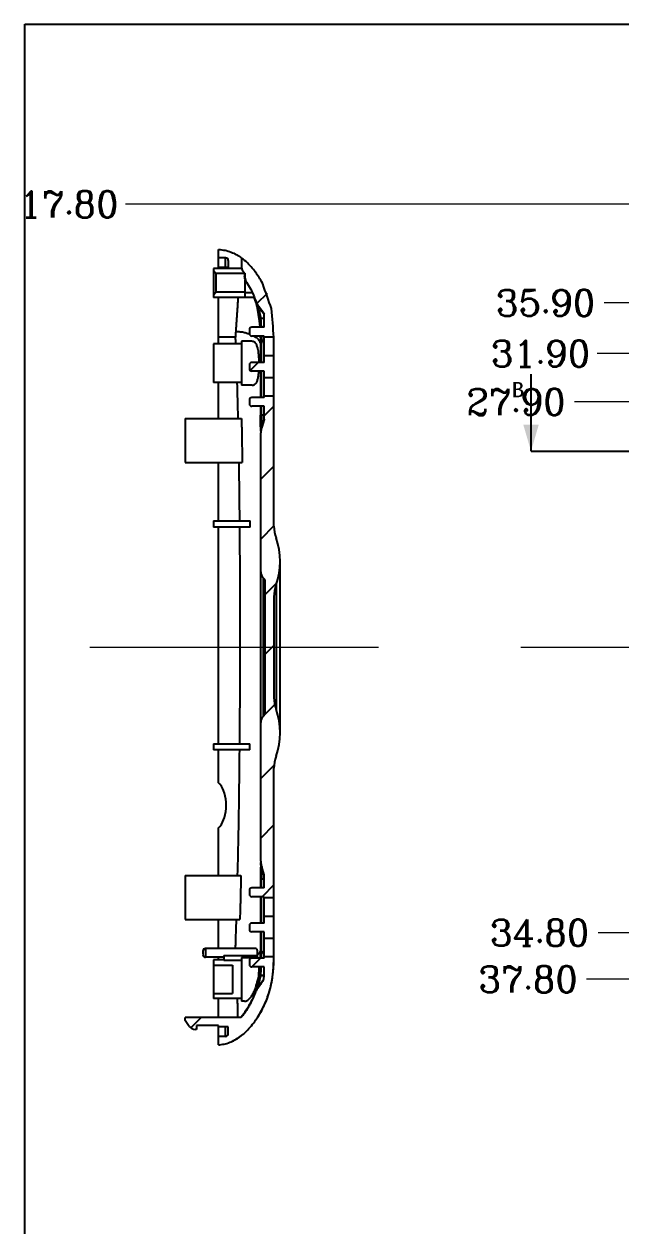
# Model space of a CAD drawing. Header units: millimetres. Extents: x -3610 to -2795, y 672 to 1276.
# Drawn here: x -3129.3 to -3061.4, y 790.9 to 927.7 of the extents above; entities that cross this region are included whole.
import ezdxf
from ezdxf.enums import TextEntityAlignment as Align

# ---------------------------------------------------------------- set-up
doc = ezdxf.new("R2010")
doc.units = ezdxf.units.MM
doc.header["$MEASUREMENT"] = 0
doc.linetypes.add('CENTER', pattern=[50.8, 31.75, -6.35, 6.35, -6.35])
doc.layers.add('DEFAULT_1', color=7, linetype='CENTER')
doc.layers.add('dim', color=7, linetype='Continuous')
doc.layers.add('moldbase', color=7, linetype='Continuous', lineweight=20)
doc.styles.add('ROMANC', font='romanc.shx', dxfattribs={"bigfont": 'gbcbig.shx'})
doc.styles.add('TEXTSTYLE_0', font='txt', dxfattribs={"width": 0.8})
doc.dimstyles.new('YanXiu', dxfattribs={"dimtxt": 3, "dimasz": 2.2, "dimexe": 0.66, "dimexo": 0.66, "dimgap": 0.66, "dimtad": 0, "dimzin": 1, "dimdsep": 46, "dimtxsty": 'ROMANC', "dimcen": 0, "dimclrd": 256, "dimclre": 3, "dimclrt": 3, "dimazin": 0, "dimtfac": 1, "dimtofl": 0, "dimtmove": 0, "dimatfit": 3, "dimfxl": 0, "dimlwd": 5, "dimlwe": 5, "dimarcsym": 0})

# ---------------------------------------------------------------- blocks, each defined once
blk = doc.blocks.new('*D12')
at = {"layer": 'Defpoints', "color": 0, "transparency": 16777216}
for p in [(-1570.52, -1425.93), (-1532.3, -1425.93), (-1542.3, -1453.83)]:
    blk.add_point(p, dxfattribs=at)
at = {"layer": 'dim', "color": 3, "lineweight": 5, "transparency": 16777216}
blk.add_line((-1532.96, -1425.93), (-1570.52, -1425.93), dxfattribs=at)
at = {"layer": 'dim', "color": 3, "transparency": 16777216, "insert": (-1577.18, -1425.93), "char_height": 3, "attachment_point": 5, "style": 'ROMANC'}
blk.add_mtext('27.90', dxfattribs=at)
blk = doc.blocks.new('*D13')
at = {"layer": 'Defpoints', "color": 0, "transparency": 16777216}
for p in [(-1567.95, -1420.43), (-1531.3, -1421.93), (-1542.3, -1453.83)]:
    blk.add_point(p, dxfattribs=at)
at = {"layer": 'dim', "color": 3, "lineweight": 5, "transparency": 16777216}
for p, q in [((-1563.55, -1420.43), (-1567.95, -1420.43)), ((-1559.15, -1421.93), (-1563.55, -1420.43)), ((-1531.96, -1421.93), (-1559.15, -1421.93))]:
    blk.add_line(p, q, dxfattribs=at)
at = {"layer": 'dim', "color": 3, "transparency": 16777216, "insert": (-1574.39, -1420.43), "char_height": 3, "attachment_point": 5, "style": 'ROMANC'}
blk.add_mtext('31.90', dxfattribs=at)
blk = doc.blocks.new('*D14')
at = {"layer": 'Defpoints', "color": 0, "transparency": 16777216}
for p in [(-1567.15, -1414.67), (-1532.3, -1417.93), (-1542.3, -1453.83)]:
    blk.add_point(p, dxfattribs=at)
at = {"layer": 'dim', "color": 3, "lineweight": 5, "transparency": 16777216}
for p, q in [((-1562.75, -1414.67), (-1567.15, -1414.67)), ((-1558.35, -1417.93), (-1562.75, -1414.67)), ((-1532.96, -1417.93), (-1558.35, -1417.93))]:
    blk.add_line(p, q, dxfattribs=at)
at = {"layer": 'dim', "color": 3, "transparency": 16777216, "insert": (-1573.81, -1414.67), "char_height": 3, "attachment_point": 5, "style": 'ROMANC'}
blk.add_mtext('35.90', dxfattribs=at)
blk = doc.blocks.new('*D15')
at = {"layer": 'Defpoints', "color": 0, "transparency": 16777216}
for p in [(-1542.3, -1453.83), (-1569.14, -1491.63), (-1558.8, -1491.63)]:
    blk.add_point(p, dxfattribs=at)
at = {"layer": 'dim', "color": 3, "lineweight": 5, "transparency": 16777216}
blk.add_line((-1559.46, -1491.63), (-1569.14, -1491.63), dxfattribs=at)
at = {"layer": 'dim', "color": 3, "transparency": 16777216, "insert": (-1575.8, -1491.63), "char_height": 3, "attachment_point": 5, "style": 'ROMANC'}
blk.add_mtext('37.80', dxfattribs=at)
blk = doc.blocks.new('*D16')
at = {"layer": 'Defpoints', "color": 0, "transparency": 16777216}
for p in [(-1542.3, -1453.83), (-1567.83, -1486.34), (-1558.8, -1488.63)]:
    blk.add_point(p, dxfattribs=at)
at = {"layer": 'dim', "color": 3, "lineweight": 5, "transparency": 16777216}
for p, q in [((-1563.43, -1486.34), (-1567.83, -1486.34)), ((-1563.2, -1488.63), (-1563.43, -1486.34)), ((-1559.46, -1488.63), (-1563.2, -1488.63))]:
    blk.add_line(p, q, dxfattribs=at)
at = {"layer": 'dim', "color": 3, "transparency": 16777216, "insert": (-1574.49, -1486.34), "char_height": 3, "attachment_point": 5, "style": 'ROMANC'}
blk.add_mtext('34.80', dxfattribs=at)
blk = doc.blocks.new('*D29')
at = {"layer": 'Defpoints', "color": 0, "transparency": 16777216}
for p in [(-1414.55, -1403.44), (-1414.55, -1416.13), (-1432.35, -1421.53)]:
    blk.add_point(p, dxfattribs=at)
at = {"layer": 'dim', "color": 3, "lineweight": 5, "transparency": 16777216}
for p, q in [((-1432.35, -1420.87), (-1432.35, -1402.78)), ((-1414.55, -1415.47), (-1414.55, -1402.78))]:
    blk.add_line(p, q, dxfattribs=at)
at = {"layer": 'dim', "lineweight": 5, "transparency": 16777216}
for p, q in [((-1432.35, -1403.44), (-1621.62, -1403.44)), ((-1416.75, -1403.44), (-1430.15, -1403.44))]:
    blk.add_line(p, q, dxfattribs=at)
at = {"layer": 'dim', "transparency": 16777216}
for points in [[(-1430.15, -1403.07), (-1430.15, -1403.8), (-1432.35, -1403.44)], [(-1416.75, -1403.07), (-1416.75, -1403.8), (-1414.55, -1403.44)]]:
    blk.add_solid(points, dxfattribs=at)
at = {"layer": 'dim', "color": 3, "transparency": 16777216, "insert": (-1628.07, -1403.44), "char_height": 3, "attachment_point": 5, "style": 'ROMANC'}
blk.add_mtext('17.80', dxfattribs=at)

msp = doc.modelspace()

# ---------------------------------------------------------------- linework, layer by layer
at = {"color": 7, "linetype": 'Continuous'}
for p, q in [((-3107.184, 899.909), (-3107.184, 902.059)), ((-3106.384, 901.109), (-3107.184, 901.109)), ((-3106.084, 900.009), (-3107.184, 900.009)), ((-3106.384, 900.009), (-3106.384, 901.109)), ((-3106.084, 900.809), (-3106.084, 900.009)), ((-3104.534, 899.912), (-3104.534, 901.068)), ((-3104.534, 899.909), (-3107.784, 899.909)), ((-3107.784, 899.909), (-3107.784, 896.609)), ((-3107.484, 899.309), (-3107.784, 899.609)), ((-3104.184, 899.309), (-3107.484, 899.309)), ((-3107.484, 899.309), (-3107.484, 897.209)), ((-3104.184, 899.359), (-3104.387, 899.563)), ((-3104.253, 899.309), (-3104.253, 899.001)), ((-3104.184, 899.359), (-3104.184, 898.892)), ((-3104.131, 898.57), (-3104.184, 898.57)), ((-3104.184, 898.57), (-3104.184, 896.609)), ((-3107.784, 896.909), (-3107.484, 897.209)), ((-3103.102, 896.609), (-3107.784, 896.609)), ((-3104.184, 897.209), (-3107.484, 897.209)), ((-3107.184, 891.309), (-3107.184, 896.609)), ((-3103.317, 897.109), (-3104.184, 897.109)), ((-3102.677, 895.649), (-3102.686, 895.649)), ((-3102.643, 895.591), (-3102.685, 895.648)), ((-3101.984, 894.709), (-3102.668, 895.648)), ((-3101.984, 894.667), (-3102.665, 895.574)), ((-3101.984, 893.209), (-3101.984, 894.709)), ((-3101.984, 893.209), (-3103.384, 893.209)), ((-3101.984, 894.209), (-3102.408, 894.209)), ((-3105.253, 892.059), (-3107.184, 892.059)), ((-3103.684, 892.909), (-3103.684, 892.51)), ((-3101.984, 892.209), (-3103.384, 892.209)), ((-3101.984, 891.851), (-3102.314, 891.442)), ((-3101.984, 889.209), (-3101.984, 892.209)), ((-3100.884, 892.059), (-3101.984, 892.059)), ((-3100.884, 870.58), (-3100.884, 892.059)), ((-3104.584, 891.309), (-3107.784, 891.309)), ((-3107.784, 891.309), (-3107.784, 886.909)), ((-3103.44, 891.609), (-3104.584, 891.609)), ((-3104.584, 891.609), (-3104.584, 886.609)), ((-3102.423, 891.396), (-3102.422, 889.209)), ((-3101.984, 889.209), (-3103.384, 889.209)), ((-3100.884, 889.959), (-3101.984, 889.959)), ((-3103.684, 888.909), (-3103.684, 888.51)), ((-3101.984, 888.209), (-3103.384, 888.209)), ((-3102.422, 888.209), (-3102.421, 885.209)), ((-3101.984, 885.209), (-3101.984, 888.209)), ((-3071.622, 879.102), (-3071.622, 887.855)), ((-3104.584, 886.909), (-3107.784, 886.909)), ((-3107.184, 882.809), (-3107.184, 886.909)), ((-3103.362, 886.609), (-3104.584, 886.609)), ((-3100.884, 887.459), (-3101.984, 887.459)), ((-3101.984, 885.209), (-3103.384, 885.209)), ((-3100.884, 885.359), (-3101.984, 885.359)), ((-3103.684, 884.909), (-3103.684, 884.51)), ((-3101.984, 884.209), (-3103.384, 884.209)), ((-3102.421, 884.209), (-3102.421, 883.209)), ((-3101.984, 882.709), (-3101.984, 884.209)), ((-3110.984, 882.809), (-3104.575, 882.809)), ((-3110.984, 882.809), (-3110.984, 877.809)), ((-3101.983, 883.209), (-3102.421, 883.209)), ((-3101.984, 882.775), (-3102.282, 881.944)), ((-3101.984, 882.709), (-3102.281, 881.817)), ((-3102.384, 832.434), (-3102.384, 881.185)), ((-3110.984, 877.809), (-3104.495, 877.809)), ((-3107.184, 871.159), (-3107.184, 877.809)), ((-3107.784, 871.159), (-3103.595, 871.159)), ((-3107.784, 871.159), (-3107.784, 870.459)), ((-3103.592, 870.459), (-3107.784, 870.459)), ((-3107.184, 845.809), (-3107.184, 870.459)), ((-3100.184, 847.059), (-3100.184, 866.559)), ((-3101.884, 864.459), (-3102.091, 864.666)), ((-3102.091, 848.952), (-3102.091, 864.666)), ((-3101.884, 849.159), (-3101.884, 864.459)), ((-3100.648, 863.891), (-3100.648, 849.728)), ((-3100.884, 862.539), (-3100.884, 851.08)), ((-3101.884, 849.159), (-3102.091, 848.952)), ((-3107.784, 845.809), (-3107.784, 845.109)), ((-3107.784, 845.809), (-3103.612, 845.809)), ((-3103.616, 845.109), (-3107.784, 845.109)), ((-3107.184, 841.36), (-3107.184, 845.109)), ((-3100.884, 821.559), (-3100.884, 843.039)), ((-3107.184, 830.809), (-3107.184, 836.259)), ((-3101.984, 830.843), (-3102.282, 831.674)), ((-3101.984, 830.909), (-3102.281, 831.801)), ((-3110.984, 830.809), (-3110.984, 825.809)), ((-3110.984, 830.809), (-3104.64, 830.809)), ((-3101.984, 830.409), (-3102.315, 830.409)), ((-3101.984, 829.409), (-3101.984, 830.909)), ((-3103.684, 829.109), (-3103.684, 828.71)), ((-3101.984, 829.409), (-3103.384, 829.409)), ((-3101.984, 828.409), (-3103.384, 828.409)), ((-3101.984, 825.409), (-3101.984, 828.409)), ((-3100.884, 828.259), (-3101.984, 828.259)), ((-3100.884, 826.159), (-3101.984, 826.159)), ((-3110.984, 825.809), (-3104.761, 825.809)), ((-3107.184, 822.509), (-3107.184, 825.809)), ((-3103.684, 825.109), (-3103.684, 824.71)), ((-3101.984, 825.409), (-3103.384, 825.409)), ((-3101.984, 824.409), (-3103.384, 824.409)), ((-3101.984, 821.409), (-3101.984, 824.409)), ((-3100.884, 823.659), (-3101.984, 823.659)), ((-3108.984, 822.209), (-3108.984, 821.81)), ((-3108.684, 822.509), (-3108.684, 821.509)), ((-3102.923, 822.509), (-3108.684, 822.509)), ((-3101.984, 821.812), (-3102.32, 822.207)), ((-3106.584, 821.509), (-3108.684, 821.509)), ((-3107.784, 821.209), (-3107.784, 816.809)), ((-3106.584, 821.209), (-3107.784, 821.209)), ((-3107.184, 821.209), (-3107.184, 821.509)), ((-3106.584, 821.709), (-3106.584, 821.173)), ((-3106.584, 821.709), (-3102.807, 821.709)), ((-3106.584, 821.173), (-3104.584, 821.173)), ((-3104.584, 821.477), (-3104.584, 816.51)), ((-3104.584, 821.477), (-3102.813, 821.477)), ((-3103.684, 821.109), (-3103.684, 820.71)), ((-3101.984, 821.409), (-3103.384, 821.409)), ((-3100.884, 821.559), (-3101.984, 821.559)), ((-3107.784, 820.619), (-3105.584, 820.619)), ((-3105.584, 820.619), (-3105.584, 817.4)), ((-3101.984, 820.409), (-3103.384, 820.409)), ((-3101.988, 819.409), (-3102.434, 819.409)), ((-3101.984, 819.44), (-3102.424, 819.467)), ((-3101.984, 819.44), (-3101.984, 820.409)), ((-3102.067, 818.953), (-3102.757, 818.029)), ((-3107.784, 817.4), (-3105.584, 817.4)), ((-3104.584, 816.809), (-3107.784, 816.809)), ((-3107.184, 814.659), (-3107.184, 816.809)), ((-3103.03, 817.455), (-3103.196, 817.027)), ((-3104.223, 816.509), (-3104.584, 816.509)), ((-3110.984, 814.309), (-3110.984, 814.659)), ((-3104.619, 814.659), (-3110.984, 814.659)), ((-3110.523, 813.651), (-3110.984, 814.309)), ((-3104.496, 814.811), (-3104.619, 814.659)), ((-3109.684, 813.309), (-3109.867, 813.309)), ((-3109.684, 813.759), (-3109.684, 813.309)), ((-3107.184, 813.759), (-3109.684, 813.759)), ((-3107.184, 811.559), (-3107.184, 813.759)), ((-3106.084, 813.609), (-3107.184, 813.609)), ((-3106.384, 812.509), (-3107.184, 812.509)), ((-3106.384, 812.509), (-3106.384, 813.609)), ((-3106.084, 812.809), (-3106.084, 813.609)), ((-3107.184, 811.559), (-3107.041, 811.568)), ((-3107.184, 811.559), (-3107.041, 811.567))]:
    msp.add_line(p, q, dxfattribs=at)
at = {"color": 2, "linetype": 'Continuous'}
for p, q in [((-3104.488, 901.029), (-3104.534, 900.983)), ((-3101.665, 897.045), (-3102.818, 895.892)), ((-3102.694, 889.209), (-3103.6, 888.303)), ((-3101.944, 889.959), (-3101.984, 889.919)), ((-3100.884, 884.213), (-3101.984, 883.113)), ((-3100.884, 877.406), (-3102.384, 875.906)), ((-3100.884, 870.599), (-3102.384, 869.099)), ((-3100.599, 864.077), (-3101.884, 862.792)), ((-3100.884, 856.986), (-3101.884, 855.986)), ((-3100.796, 850.267), (-3101.884, 849.179)), ((-3100.863, 843.392), (-3102.384, 841.872)), ((-3100.884, 836.565), (-3102.384, 835.065)), ((-3100.884, 829.759), (-3102.233, 828.409)), ((-3102.426, 821.409), (-3103.419, 820.416)), ((-3109.176, 814.659), (-3110.356, 813.479))]:
    msp.add_line(p, q, dxfattribs=at)
at = {"color": 7, "linetype": 'Continuous'}
for centre, radius, start, end in [((-3106.384, 900.809), 0.3, 0, 90), ((-3104.034, 899.916), 0.5, 180.45829, 225), ((-3103.384, 892.909), 0.3, 90.00529, 180), ((-3103.384, 892.509), 0.3, 180.00008, 269.99471), ((-3103.384, 888.909), 0.3, 90.00529, 180), ((-3103.384, 888.509), 0.3, 180.00008, 269.99471), ((-3103.384, 884.909), 0.3, 90.00529, 180), ((-3103.384, 884.509), 0.3, 180.00008, 269.99471), ((-3100.384, 881.185), 2, 161.56505, 180), ((-3096.884, 870.58), 4, 180.0001, 199.75447), ((-3108.078, 866.559), 7.895, 340.24558, 19.75439), ((-3101.384, 865.373), 1, 180.00104, 225.00029), ((-3096.884, 862.539), 4, 160.24559, 180), ((-3096.884, 851.08), 4, 180, 199.75441), ((-3108.078, 847.059), 7.895, 340.24561, 19.75442), ((-3101.384, 848.245), 1, 134.99971, 179.99896), ((-3096.884, 843.039), 4, 160.24553, 179.9999), ((-3100.384, 832.434), 2, 180, 198.43495), ((-3103.384, 829.109), 0.3, 90.00529, 180), ((-3103.384, 828.709), 0.3, 180.00008, 269.99471), ((-3103.384, 825.109), 0.3, 90.00529, 180), ((-3103.384, 824.709), 0.3, 180.00008, 269.99471), ((-3108.684, 822.209), 0.3, 90.00529, 180), ((-3108.684, 821.809), 0.3, 180, 269.99471), ((-3103.384, 821.109), 0.3, 90.00529, 180), ((-3103.384, 820.709), 0.3, 180.00008, 269.99471), ((-3113.573, 821.182), 11.719, 348.81951, 351.45053), ((-3109.867, 814.109), 0.8, 214.99202, 270), ((-3106.384, 812.809), 0.3, 270, 0)]:
    msp.add_arc(centre, radius, start, end, dxfattribs=at)
for points in [[(-3107.184, 902.059), (-3106.452, 901.963), (-3105.758, 901.751), (-3105.189, 901.483), (-3104.808, 901.254), (-3104.598, 901.11), (-3104.534, 901.064)], [(-3102.991, 899.484), (-3103.086, 899.609), (-3103.623, 900.246), (-3104.222, 900.819), (-3104.534, 901.068)], [(-3104.184, 898.885), (-3104.191, 898.897), (-3104.214, 898.935), (-3104.253, 899.002)], [(-3104.253, 899.001), (-3104.247, 898.885)], [(-3104.247, 898.885), (-3104.232, 898.788)], [(-3104.232, 898.788), (-3104.167, 898.583), (-3104.166, 898.58)], [(-3104.184, 898.892), (-3104.14, 898.597), (-3104.011, 898.329)], [(-3102.151, 898.135), (-3102.201, 898.231), (-3102.991, 899.484)], [(-3104.011, 898.329), (-3103.557, 897.585)], [(-3103.557, 897.585), (-3103.525, 897.525), (-3102.947, 896.188)], [(-3101.171, 895.334), (-3102.151, 898.135)], [(-3104.984, 896.609), (-3105.004, 896.221), (-3105.03, 895.767), (-3105.057, 895.342), (-3105.082, 894.949), (-3105.107, 894.577), (-3105.132, 894.213), (-3105.158, 893.844), (-3105.185, 893.467), (-3105.213, 893.085), (-3105.241, 892.703)], [(-3102.972, 896.176), (-3103.13, 896.596)], [(-3102.895, 895.999), (-3102.972, 896.188)], [(-3102.972, 896.188), (-3102.97, 896.179), (-3102.963, 896.154)], [(-3102.952, 896.119), (-3102.972, 896.176)], [(-3102.963, 896.154), (-3102.952, 896.119)], [(-3102.953, 896.119), (-3102.95, 896.11), (-3102.948, 896.101)], [(-3102.784, 895.76), (-3102.877, 895.935), (-3102.952, 896.119)], [(-3102.948, 896.101), (-3102.945, 896.092)], [(-3102.947, 896.188), (-3102.872, 895.999), (-3102.779, 895.818), (-3102.667, 895.648)], [(-3102.946, 896.188), (-3102.828, 895.907), (-3102.668, 895.648)], [(-3102.778, 895.736), (-3102.871, 895.909), (-3102.945, 896.092)], [(-3102.945, 896.092), (-3102.891, 895.875)], [(-3102.799, 895.818), (-3102.895, 895.999)], [(-3102.891, 895.875), (-3102.822, 895.541)], [(-3102.822, 895.541), (-3102.745, 895.119), (-3102.665, 894.634), (-3102.594, 894.153)], [(-3102.686, 895.649), (-3102.799, 895.818)], [(-3102.702, 895.638), (-3102.784, 895.76)], [(-3102.702, 895.623), (-3102.778, 895.736)], [(-3102.695, 895.628), (-3102.702, 895.638)], [(-3102.665, 895.574), (-3102.702, 895.623)], [(-3102.671, 895.597), (-3102.695, 895.628)], [(-3102.686, 895.649), (-3102.685, 895.644), (-3102.679, 895.625)], [(-3102.679, 895.625), (-3102.671, 895.597)], [(-3102.671, 895.597), (-3102.669, 895.59), (-3102.668, 895.583)], [(-3102.668, 895.648), (-3102.441, 895.335), (-3102.212, 895.023), (-3101.984, 894.709)], [(-3102.668, 895.583), (-3102.665, 895.574)], [(-3102.665, 895.574), (-3102.625, 895.424)], [(-3102.625, 895.424), (-3102.573, 895.19), (-3102.514, 894.889), (-3102.456, 894.547), (-3102.408, 894.209)], [(-3100.884, 892.059), (-3101.171, 895.334)], [(-3102.408, 894.209), (-3102.497, 894.187), (-3102.559, 894.168), (-3102.594, 894.153)], [(-3102.594, 894.153), (-3102.521, 893.54), (-3102.492, 893.21)], [(-3102.408, 894.209), (-3102.347, 893.333), (-3102.342, 893.209)], [(-3105.241, 892.703), (-3105.252, 892.487), (-3105.257, 892.273), (-3105.253, 892.059)], [(-3105.228, 891.309), (-3105.253, 892.059)], [(-3103.757, 892.44), (-3103.762, 892.441), (-3104.146, 892.555), (-3104.589, 892.646), (-3105.085, 892.698), (-3105.241, 892.703)], [(-3103.707, 892.422), (-3103.757, 892.44)], [(-3103.689, 892.416), (-3103.707, 892.422)], [(-3102.424, 891.396), (-3102.457, 891.496), (-3102.499, 891.591), (-3102.616, 891.769), (-3102.759, 891.916), (-3102.94, 892.055), (-3103.164, 892.188), (-3103.228, 892.221)], [(-3102.438, 892.209), (-3102.432, 891.977), (-3102.425, 891.437)], [(-3102.319, 892.209), (-3102.314, 891.442)], [(-3102.573, 889.209), (-3102.583, 889.623), (-3102.626, 890.238), (-3102.702, 890.738), (-3102.814, 891.12), (-3102.982, 891.408), (-3103.237, 891.581), (-3103.427, 891.609)], [(-3102.314, 891.442), (-3102.367, 891.441), (-3102.404, 891.439), (-3102.425, 891.437)], [(-3102.425, 891.437), (-3102.424, 891.424), (-3102.424, 891.41), (-3102.424, 891.396)], [(-3102.314, 891.398), (-3102.367, 891.397), (-3102.403, 891.397), (-3102.423, 891.396)], [(-3102.314, 891.442), (-3102.314, 891.428), (-3102.314, 891.413), (-3102.314, 891.398)], [(-3102.313, 889.209), (-3102.313, 889.63), (-3102.314, 891.398)], [(-3103.35, 886.608), (-3103.236, 886.62), (-3102.977, 886.765), (-3102.803, 887.051), (-3102.695, 887.426), (-3102.628, 887.861), (-3102.598, 888.209)], [(-3102.311, 885.209), (-3102.312, 886.51), (-3102.312, 888.055), (-3102.312, 888.209)], [(-3105.096, 886.909), (-3105.093, 886.798), (-3105.041, 884.83), (-3104.993, 882.809)], [(-3102.311, 883.209), (-3102.311, 884.209)], [(-3104.575, 882.809), (-3104.545, 881.115), (-3104.518, 879.452), (-3104.495, 877.809)], [(-3102.384, 881.371), (-3102.389, 881.603), (-3102.398, 881.922), (-3102.409, 882.314), (-3102.417, 882.759), (-3102.42, 883.209)], [(-3102.31, 883.209), (-3102.307, 882.828), (-3102.298, 882.46), (-3102.288, 882.16), (-3102.282, 881.944)], [(-3102.338, 881.757), (-3102.372, 881.565), (-3102.384, 881.371)], [(-3102.338, 881.71), (-3102.372, 881.511), (-3102.384, 881.31)], [(-3102.282, 881.944), (-3102.338, 881.757)], [(-3102.307, 881.825), (-3102.338, 881.71)], [(-3102.281, 881.903), (-3102.307, 881.825)], [(-3102.282, 881.944), (-3102.282, 881.93), (-3102.281, 881.916), (-3102.281, 881.903)], [(-3102.281, 881.903), (-3102.281, 881.855), (-3102.281, 881.827), (-3102.281, 881.817)], [(-3104.896, 877.809), (-3104.862, 875.567), (-3104.835, 873.363), (-3104.812, 871.159)], [(-3104.805, 870.459), (-3104.764, 862.687), (-3104.765, 854.486), (-3104.814, 845.809)], [(-3103.592, 870.459), (-3103.593, 870.692), (-3103.594, 870.927), (-3103.595, 871.159)], [(-3103.616, 845.109), (-3103.615, 845.341), (-3103.614, 845.576), (-3103.612, 845.809)], [(-3104.821, 845.109), (-3104.874, 840.388), (-3104.949, 835.669), (-3105.053, 830.809)], [(-3107.184, 836.259), (-3107.046, 836.395), (-3106.523, 837.42), (-3106.523, 840.198), (-3107.046, 841.224), (-3107.184, 841.36)], [(-3102.384, 832.248), (-3102.39, 832.014), (-3102.4, 831.698), (-3102.412, 831.313), (-3102.421, 830.873), (-3102.425, 830.41)], [(-3102.338, 831.909), (-3102.372, 832.107), (-3102.384, 832.308)], [(-3102.338, 831.862), (-3102.372, 832.054), (-3102.384, 832.248)], [(-3102.307, 831.794), (-3102.338, 831.909)], [(-3102.282, 831.674), (-3102.338, 831.862)], [(-3102.282, 831.674), (-3102.289, 831.461), (-3102.3, 831.163), (-3102.31, 830.799), (-3102.315, 830.409)], [(-3102.281, 831.715), (-3102.307, 831.794)], [(-3102.281, 831.702), (-3102.282, 831.689)], [(-3102.282, 831.689), (-3102.282, 831.674)], [(-3102.281, 831.801), (-3102.281, 831.792), (-3102.281, 831.764), (-3102.281, 831.715)], [(-3102.281, 831.715), (-3102.281, 831.702)], [(-3104.64, 830.809), (-3104.676, 829.167), (-3104.716, 827.5), (-3104.761, 825.809)], [(-3102.315, 830.409), (-3102.367, 830.41), (-3102.404, 830.41), (-3102.425, 830.41)], [(-3102.425, 830.41), (-3102.425, 829.409)], [(-3102.315, 829.409), (-3102.315, 830.409)], [(-3102.425, 828.409), (-3102.425, 828.339), (-3102.427, 826.292), (-3102.427, 825.409)], [(-3102.318, 825.409), (-3102.317, 825.588), (-3102.316, 827.117), (-3102.316, 828.409)], [(-3105.189, 825.809), (-3105.234, 824.354), (-3105.28, 822.937), (-3105.294, 822.509)], [(-3102.428, 824.409), (-3102.428, 824.204), (-3102.431, 822.254)], [(-3102.32, 822.252), (-3102.319, 824.024), (-3102.318, 824.409)], [(-3102.923, 822.509), (-3102.862, 822.472), (-3102.814, 822.364), (-3102.785, 822.2), (-3102.776, 822.009)], [(-3102.431, 822.254), (-3102.446, 822.212), (-3102.528, 822.051), (-3102.644, 821.897), (-3102.717, 821.822), (-3102.8, 821.748)], [(-3102.776, 822.009), (-3102.78, 821.915), (-3102.788, 821.827), (-3102.8, 821.748)], [(-3102.431, 822.213), (-3102.44, 821.682), (-3102.449, 821.409)], [(-3102.32, 822.252), (-3102.372, 822.252), (-3102.41, 822.253), (-3102.431, 822.254)], [(-3102.431, 822.254), (-3102.431, 822.24), (-3102.431, 822.227), (-3102.431, 822.213)], [(-3102.32, 822.207), (-3102.373, 822.209), (-3102.41, 822.211), (-3102.431, 822.213)], [(-3102.32, 822.207), (-3102.327, 821.409)], [(-3102.32, 822.252), (-3102.32, 822.237), (-3102.32, 822.222), (-3102.32, 822.207)], [(-3102.807, 821.709), (-3102.809, 821.632), (-3102.811, 821.555), (-3102.813, 821.477)], [(-3102.743, 821.417), (-3102.813, 821.477)], [(-3102.8, 821.748), (-3102.802, 821.735), (-3102.805, 821.722), (-3102.807, 821.709)], [(-3102.762, 814.651), (-3102.485, 815.099), (-3102.093, 815.828), (-3101.751, 816.599), (-3101.465, 817.407), (-3101.236, 818.25), (-3101.066, 819.124), (-3100.955, 819.998), (-3100.898, 820.858), (-3100.884, 821.559)], [(-3102.762, 814.651), (-3102.287, 815.451), (-3101.198, 818.419), (-3100.884, 821.559)], [(-3102.637, 819.444), (-3102.66, 819.294), (-3102.686, 819.14), (-3102.716, 818.987)], [(-3102.434, 819.409), (-3102.502, 819.06), (-3102.575, 818.721), (-3102.646, 818.424), (-3102.708, 818.188)], [(-3102.627, 819.517), (-3102.631, 819.493), (-3102.634, 819.469), (-3102.637, 819.444)], [(-3102.434, 819.409), (-3102.528, 819.425), (-3102.596, 819.437), (-3102.637, 819.444)], [(-3102.624, 819.544), (-3102.625, 819.535), (-3102.626, 819.526), (-3102.627, 819.517)], [(-3102.627, 819.517), (-3102.583, 819.508), (-3102.514, 819.488), (-3102.424, 819.467)], [(-3102.515, 820.409), (-3102.543, 820.138), (-3102.624, 819.544)], [(-3102.624, 819.544), (-3102.584, 819.925), (-3102.563, 820.272), (-3102.56, 820.409)], [(-3102.424, 819.467), (-3102.428, 819.448), (-3102.431, 819.428), (-3102.434, 819.409)], [(-3102.357, 820.409), (-3102.363, 820.308), (-3102.424, 819.467)], [(-3103.188, 817.531), (-3103.078, 817.776), (-3102.981, 818.027)], [(-3102.77, 817.949), (-3102.917, 817.711), (-3103.03, 817.455)], [(-3102.981, 818.027), (-3102.923, 818.196), (-3102.805, 818.601), (-3102.716, 818.987)], [(-3102.887, 818.091), (-3102.961, 817.767)], [(-3102.785, 817.948), (-3102.888, 817.792)], [(-3102.716, 818.987), (-3102.804, 818.505), (-3102.887, 818.091)], [(-3102.764, 818.007), (-3102.868, 817.856)], [(-3102.757, 818.029), (-3102.86, 817.879)], [(-3102.784, 817.953), (-3102.785, 817.948)], [(-3102.764, 818.007), (-3102.776, 817.974), (-3102.783, 817.955), (-3102.784, 817.953)], [(-3102.076, 818.909), (-3102.307, 818.589), (-3102.538, 818.269), (-3102.77, 817.948)], [(-3102.757, 818.029), (-3102.759, 818.022), (-3102.762, 818.014), (-3102.764, 818.007)], [(-3102.708, 818.188), (-3102.757, 818.029)], [(-3105.073, 816.809), (-3105.059, 816.444), (-3105.043, 815.969), (-3105.032, 815.583), (-3105.027, 815.272), (-3105.025, 815.024), (-3105.025, 814.829), (-3105.027, 814.677), (-3105.027, 814.659)], [(-3104.226, 816.51), (-3104.091, 816.528), (-3103.803, 816.684), (-3103.522, 816.978), (-3103.397, 817.156)], [(-3103.196, 817.027), (-3103.608, 816.162), (-3103.7, 815.995)], [(-3103.22, 817.038), (-3103.263, 816.94), (-3103.543, 816.359), (-3103.612, 816.231)], [(-3103.397, 817.156), (-3103.277, 817.359), (-3103.188, 817.531)], [(-3103.05, 817.465), (-3103.22, 817.038)], [(-3102.977, 817.628), (-3103.05, 817.456)], [(-3103.027, 817.527), (-3103.05, 817.465)], [(-3103.027, 817.527), (-3103.041, 817.487), (-3103.048, 817.464), (-3103.05, 817.461)], [(-3103.05, 817.461), (-3103.05, 817.456)], [(-3102.956, 817.695), (-3103.027, 817.527)], [(-3103.019, 817.552), (-3103.021, 817.543), (-3103.024, 817.535), (-3103.027, 817.527)], [(-3102.961, 817.767), (-3103.019, 817.552)], [(-3102.948, 817.72), (-3103.019, 817.552)], [(-3102.888, 817.792), (-3102.977, 817.628)], [(-3102.868, 817.856), (-3102.956, 817.695)], [(-3102.86, 817.879), (-3102.948, 817.72)], [(-3103.732, 816.016), (-3103.891, 815.751), (-3104.29, 815.16), (-3104.534, 814.845)], [(-3103.7, 815.995), (-3104.381, 814.958), (-3104.495, 814.811)], [(-3103.612, 816.231), (-3103.732, 816.016)], [(-3104.534, 814.845), (-3104.66, 814.694)], [(-3104.427, 812.73), (-3104.324, 812.818), (-3103.728, 813.402), (-3103.187, 814.049), (-3102.762, 814.651)], [(-3105.734, 811.9), (-3105.471, 812.026), (-3104.909, 812.363), (-3104.427, 812.73)], [(-3105.734, 811.9), (-3105.666, 811.931), (-3104.427, 812.73)], [(-3107.041, 811.567), (-3106.405, 811.67), (-3105.734, 811.9)]]:
    msp.add_spline(points, degree=3, dxfattribs=at)
msp.add_solid([(-3071.622, 879.102), (-3072.497, 882.102), (-3070.747, 882.102)], dxfattribs=at)
at = {"layer": 'DEFAULT_1', "color": 7, "linetype": 'CENTER'}
msp.add_line((-3071.619, 879.094), (-3061.619, 879.094), dxfattribs=at)
at = {"layer": 'DEFAULT_1', "color": 9, "linetype": 'CENTER'}
msp.add_line((-3061.619, 879.094), (-3048.448, 879.094), dxfattribs=at)
at = {"layer": 'dim', "color": 3}
for p, q in [((-3129.223, 927.709), (-2794.708, 927.709)), ((-3129.223, 713.92), (-3129.223, 927.709))]:
    msp.add_line(p, q, dxfattribs=at)
at = {"layer": 'moldbase', "color": 1, "linetype": 'CENTER', "ltscale": 1.2}
for p, q in [((-3121.861, 856.809), (-3088.97, 856.809)), ((-3072.787, 856.809), (-3012.585, 856.809))]:
    msp.add_line(p, q, dxfattribs=at)

# ---------------------------------------------------------------- texts
at = {"color": 7, "linetype": 'Continuous', "style": 'TEXTSTYLE_0', "width": 1.275}
msp.add_text('B', height=1.75, dxfattribs=at).set_placement((-3073.853, 885.23), (-3072.366, 885.23), align=Align.FIT)

# ---------------------------------------------------------------- dimensions: what is measured, and where the dimension line sits
at = {"layer": 'dim', "color": 3}
dim = msp.add_linear_dim(base=(-2910.703, 907.207), p1=(-2928.503, 889.109), p2=(-2910.703, 894.51), dimstyle='YanXiu', dxfattribs=at)
dim.commit()
dim.dimension.update_dxf_attribs({"geometry": '*D29', "text_midpoint": (-3124.22, 907.207), "dimtype": 128, "insert": (-1496.151, 2310.644)})
for feature_location, offset, picture, middle in [((-3028.448, 892.709), (-34.858, 3.266), '*D14', (-3069.965, 895.976)), ((-3027.448, 888.709), (-36.651, 1.5), '*D13', (-3070.544, 890.209)), ((-3028.448, 884.709), (-38.22, 0), '*D12', (-3073.327, 884.709)), ((-3054.948, 819.009), (-10.339, 0), '*D15', (-3071.947, 819.009)), ((-3054.948, 822.009), (-9.029, 2.291), '*D16', (-3070.637, 824.3))]:
    dim = msp.add_ordinate_dim(feature_location=feature_location, offset=offset, dtype=0, origin=(-3038.448, 856.809), dimstyle='YanXiu', dxfattribs=at)
    dim.commit()
    dim.dimension.update_dxf_attribs({"geometry": picture, "text_midpoint": middle, "insert": (-1496.151, 2310.644)})

doc.saveas('drawing.dxf')
